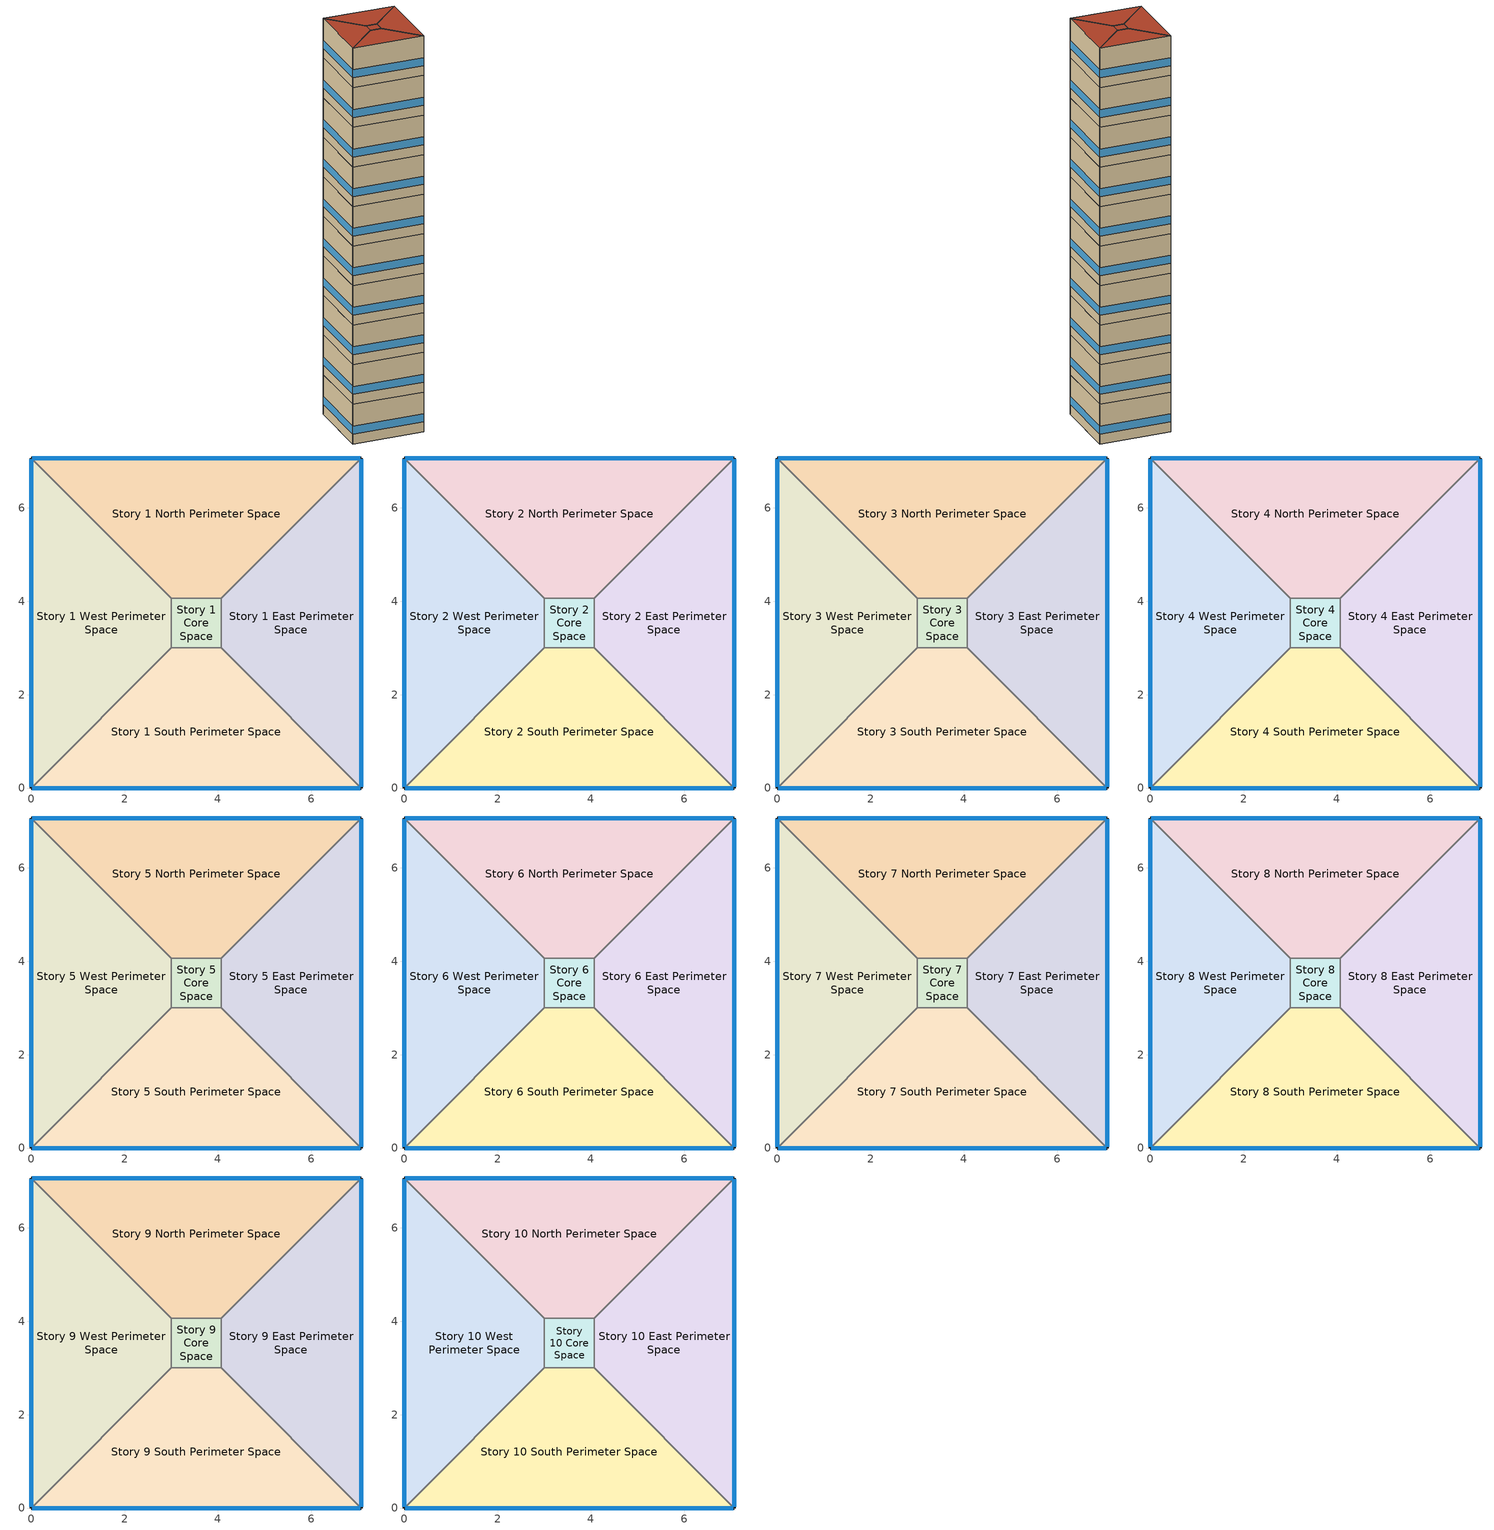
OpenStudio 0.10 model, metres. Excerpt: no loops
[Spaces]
Story 1 West Perimeter Space
 floor ground: 0,0 0,7.07 3,4.07 3,3 z0
 wall outside: 0,7.07 0,0 z0:4
 wall to Story 1 North Perimeter Space: 3,4.07 0,7.07 z0:4
 wall to Story 1 Core Space: 3,3 3,4.07 z0:4
 wall to Story 1 South Perimeter Space: 0,0 3,3 z0:4
 window: 0,7.05 0,0.03 z1:1.81
Story 1 North Perimeter Space
 floor ground: 0,7.07 7.07,7.07 4.07,4.07 3,4.07 z0
 wall outside: 7.07,7.07 0,7.07 z0:4
 wall to Story 1 East Perimeter Space: 4.07,4.07 7.07,7.07 z0:4
 wall to Story 1 Core Space: 3,4.07 4.07,4.07 z0:4
 window: 7.05,7.07 0.03,7.07 z1:1.81
Story 1 East Perimeter Space
 floor ground: 7.07,7.07 7.07,0 4.07,3 4.07,4.07 z0
 wall outside: 7.07,0 7.07,7.07 z0:4
 wall to Story 1 South Perimeter Space: 4.07,3 7.07,0 z0:4
 wall to Story 1 Core Space: 4.07,4.07 4.07,3 z0:4
 window: 7.07,0.03 7.07,7.05 z1:1.81
Story 1 South Perimeter Space
 floor ground: 7.07,0 0,0 3,3 4.07,3 z0
 wall outside: 0,0 7.07,0 z0:4
 wall to Story 1 Core Space: 4.07,3 3,3 z0:4
 window: 0.03,0 7.05,0 z1:1.81
Story 1 Core Space
 floor ground: 3,3 3,4.07 4.07,4.07 4.07,3 z0
Story 2 West Perimeter Space
 floor to Story 1 West Perimeter Space: 0,0 0,7.07 3,4.07 3,3 z4
 wall outside: 0,7.07 0,0 z4:8
 wall to Story 2 North Perimeter Space: 3,4.07 0,7.07 z4:8
 wall to Story 2 Core Space: 3,3 3,4.07 z4:8
 wall to Story 2 South Perimeter Space: 0,0 3,3 z4:8
 window: 0,7.05 0,0.03 z5:5.81
Story 2 North Perimeter Space
 floor to Story 1 North Perimeter Space: 0,7.07 7.07,7.07 4.07,4.07 3,4.07 z4
 wall outside: 7.07,7.07 0,7.07 z4:8
 wall to Story 2 East Perimeter Space: 4.07,4.07 7.07,7.07 z4:8
 wall to Story 2 Core Space: 3,4.07 4.07,4.07 z4:8
 window: 7.05,7.07 0.03,7.07 z5:5.81
Story 2 East Perimeter Space
 floor to Story 1 East Perimeter Space: 7.07,7.07 7.07,0 4.07,3 4.07,4.07 z4
 wall outside: 7.07,0 7.07,7.07 z4:8
 wall to Story 2 South Perimeter Space: 4.07,3 7.07,0 z4:8
 wall to Story 2 Core Space: 4.07,4.07 4.07,3 z4:8
 window: 7.07,0.03 7.07,7.05 z5:5.81
Story 2 South Perimeter Space
 floor to Story 1 South Perimeter Space: 7.07,0 0,0 3,3 4.07,3 z4
 wall outside: 0,0 7.07,0 z4:8
 wall to Story 2 Core Space: 4.07,3 3,3 z4:8
 window: 0.03,0 7.05,0 z5:5.81
Story 2 Core Space
 floor to Story 1 Core Space: 3,3 3,4.07 4.07,4.07 4.07,3 z4
Story 3 West Perimeter Space
 floor to Story 2 West Perimeter Space: 0,0 0,7.07 3,4.07 3,3 z8
 wall outside: 0,7.07 0,0 z8:12
 wall to Story 3 North Perimeter Space: 3,4.07 0,7.07 z8:12
 wall to Story 3 Core Space: 3,3 3,4.07 z8:12
 wall to Story 3 South Perimeter Space: 0,0 3,3 z8:12
 window: 0,7.05 0,0.03 z9:9.81
Story 3 North Perimeter Space
 floor to Story 2 North Perimeter Space: 0,7.07 7.07,7.07 4.07,4.07 3,4.07 z8
 wall outside: 7.07,7.07 0,7.07 z8:12
 wall to Story 3 East Perimeter Space: 4.07,4.07 7.07,7.07 z8:12
 wall to Story 3 Core Space: 3,4.07 4.07,4.07 z8:12
 window: 7.05,7.07 0.03,7.07 z9:9.81
Story 3 East Perimeter Space
 floor to Story 2 East Perimeter Space: 7.07,7.07 7.07,0 4.07,3 4.07,4.07 z8
 wall outside: 7.07,0 7.07,7.07 z8:12
 wall to Story 3 South Perimeter Space: 4.07,3 7.07,0 z8:12
 wall to Story 3 Core Space: 4.07,4.07 4.07,3 z8:12
 window: 7.07,0.03 7.07,7.05 z9:9.81
Story 3 South Perimeter Space
 floor to Story 2 South Perimeter Space: 7.07,0 0,0 3,3 4.07,3 z8
 wall outside: 0,0 7.07,0 z8:12
 wall to Story 3 Core Space: 4.07,3 3,3 z8:12
 window: 0.03,0 7.05,0 z9:9.81
Story 3 Core Space
 floor to Story 2 Core Space: 3,3 3,4.07 4.07,4.07 4.07,3 z8
Story 4 West Perimeter Space
 floor to Story 3 West Perimeter Space: 0,0 0,7.07 3,4.07 3,3 z12
 wall outside: 0,7.07 0,0 z12:16
 wall to Story 4 North Perimeter Space: 3,4.07 0,7.07 z12:16
 wall to Story 4 Core Space: 3,3 3,4.07 z12:16
 wall to Story 4 South Perimeter Space: 0,0 3,3 z12:16
 window: 0,7.05 0,0.03 z13:13.81
Story 4 North Perimeter Space
 floor to Story 3 North Perimeter Space: 0,7.07 7.07,7.07 4.07,4.07 3,4.07 z12
 wall outside: 7.07,7.07 0,7.07 z12:16
 wall to Story 4 East Perimeter Space: 4.07,4.07 7.07,7.07 z12:16
 wall to Story 4 Core Space: 3,4.07 4.07,4.07 z12:16
 window: 7.05,7.07 0.03,7.07 z13:13.81
Story 4 East Perimeter Space
 floor to Story 3 East Perimeter Space: 7.07,7.07 7.07,0 4.07,3 4.07,4.07 z12
 wall outside: 7.07,0 7.07,7.07 z12:16
 wall to Story 4 South Perimeter Space: 4.07,3 7.07,0 z12:16
 wall to Story 4 Core Space: 4.07,4.07 4.07,3 z12:16
 window: 7.07,0.03 7.07,7.05 z13:13.81
Story 4 South Perimeter Space
 floor to Story 3 South Perimeter Space: 7.07,0 0,0 3,3 4.07,3 z12
 wall outside: 0,0 7.07,0 z12:16
 wall to Story 4 Core Space: 4.07,3 3,3 z12:16
 window: 0.03,0 7.05,0 z13:13.81
Story 4 Core Space
 floor to Story 3 Core Space: 3,3 3,4.07 4.07,4.07 4.07,3 z12
Story 5 West Perimeter Space
 floor to Story 4 West Perimeter Space: 0,0 0,7.07 3,4.07 3,3 z16
 wall outside: 0,7.07 0,0 z16:20
 wall to Story 5 North Perimeter Space: 3,4.07 0,7.07 z16:20
 wall to Story 5 Core Space: 3,3 3,4.07 z16:20
 wall to Story 5 South Perimeter Space: 0,0 3,3 z16:20
 window: 0,7.05 0,0.03 z17:17.81
Story 5 North Perimeter Space
 floor to Story 4 North Perimeter Space: 0,7.07 7.07,7.07 4.07,4.07 3,4.07 z16
 wall outside: 7.07,7.07 0,7.07 z16:20
 wall to Story 5 East Perimeter Space: 4.07,4.07 7.07,7.07 z16:20
 wall to Story 5 Core Space: 3,4.07 4.07,4.07 z16:20
 window: 7.05,7.07 0.03,7.07 z17:17.81
Story 5 East Perimeter Space
 floor to Story 4 East Perimeter Space: 7.07,7.07 7.07,0 4.07,3 4.07,4.07 z16
 wall outside: 7.07,0 7.07,7.07 z16:20
 wall to Story 5 South Perimeter Space: 4.07,3 7.07,0 z16:20
 wall to Story 5 Core Space: 4.07,4.07 4.07,3 z16:20
 window: 7.07,0.03 7.07,7.05 z17:17.81
Story 5 South Perimeter Space
 floor to Story 4 South Perimeter Space: 7.07,0 0,0 3,3 4.07,3 z16
 wall outside: 0,0 7.07,0 z16:20
 wall to Story 5 Core Space: 4.07,3 3,3 z16:20
 window: 0.03,0 7.05,0 z17:17.81
Story 5 Core Space
 floor to Story 4 Core Space: 3,3 3,4.07 4.07,4.07 4.07,3 z16
Story 6 West Perimeter Space
 floor to Story 5 West Perimeter Space: 0,0 0,7.07 3,4.07 3,3 z20
 wall outside: 0,7.07 0,0 z20:24
 wall to Story 6 North Perimeter Space: 3,4.07 0,7.07 z20:24
 wall to Story 6 Core Space: 3,3 3,4.07 z20:24
 wall to Story 6 South Perimeter Space: 0,0 3,3 z20:24
 window: 0,7.05 0,0.03 z21:21.81
Story 6 North Perimeter Space
 floor to Story 5 North Perimeter Space: 0,7.07 7.07,7.07 4.07,4.07 3,4.07 z20
 wall outside: 7.07,7.07 0,7.07 z20:24
 wall to Story 6 East Perimeter Space: 4.07,4.07 7.07,7.07 z20:24
 wall to Story 6 Core Space: 3,4.07 4.07,4.07 z20:24
 window: 7.05,7.07 0.03,7.07 z21:21.81
Story 6 East Perimeter Space
 floor to Story 5 East Perimeter Space: 7.07,7.07 7.07,0 4.07,3 4.07,4.07 z20
 wall outside: 7.07,0 7.07,7.07 z20:24
 wall to Story 6 South Perimeter Space: 4.07,3 7.07,0 z20:24
 wall to Story 6 Core Space: 4.07,4.07 4.07,3 z20:24
 window: 7.07,0.03 7.07,7.05 z21:21.81
Story 6 South Perimeter Space
 floor to Story 5 South Perimeter Space: 7.07,0 0,0 3,3 4.07,3 z20
 wall outside: 0,0 7.07,0 z20:24
 wall to Story 6 Core Space: 4.07,3 3,3 z20:24
 window: 0.03,0 7.05,0 z21:21.81
Story 6 Core Space
 floor to Story 5 Core Space: 3,3 3,4.07 4.07,4.07 4.07,3 z20
Story 7 West Perimeter Space
 floor to Story 6 West Perimeter Space: 0,0 0,7.07 3,4.07 3,3 z24
 wall outside: 0,7.07 0,0 z24:28
 wall to Story 7 North Perimeter Space: 3,4.07 0,7.07 z24:28
 wall to Story 7 Core Space: 3,3 3,4.07 z24:28
 wall to Story 7 South Perimeter Space: 0,0 3,3 z24:28
 window: 0,7.05 0,0.03 z25:25.81
Story 7 North Perimeter Space
 floor to Story 6 North Perimeter Space: 0,7.07 7.07,7.07 4.07,4.07 3,4.07 z24
 wall outside: 7.07,7.07 0,7.07 z24:28
 wall to Story 7 East Perimeter Space: 4.07,4.07 7.07,7.07 z24:28
 wall to Story 7 Core Space: 3,4.07 4.07,4.07 z24:28
 window: 7.05,7.07 0.03,7.07 z25:25.81
Story 7 East Perimeter Space
 floor to Story 6 East Perimeter Space: 7.07,7.07 7.07,0 4.07,3 4.07,4.07 z24
 wall outside: 7.07,0 7.07,7.07 z24:28
 wall to Story 7 South Perimeter Space: 4.07,3 7.07,0 z24:28
 wall to Story 7 Core Space: 4.07,4.07 4.07,3 z24:28
 window: 7.07,0.03 7.07,7.05 z25:25.81
Story 7 South Perimeter Space
 floor to Story 6 South Perimeter Space: 7.07,0 0,0 3,3 4.07,3 z24
 wall outside: 0,0 7.07,0 z24:28
 wall to Story 7 Core Space: 4.07,3 3,3 z24:28
 window: 0.03,0 7.05,0 z25:25.81
Story 7 Core Space
 floor to Story 6 Core Space: 3,3 3,4.07 4.07,4.07 4.07,3 z24
Story 8 West Perimeter Space
 floor to Story 7 West Perimeter Space: 0,0 0,7.07 3,4.07 3,3 z28
 wall outside: 0,7.07 0,0 z28:32
 wall to Story 8 North Perimeter Space: 3,4.07 0,7.07 z28:32
 wall to Story 8 Core Space: 3,3 3,4.07 z28:32
 wall to Story 8 South Perimeter Space: 0,0 3,3 z28:32
 window: 0,7.05 0,0.03 z29:29.81
Story 8 North Perimeter Space
 floor to Story 7 North Perimeter Space: 0,7.07 7.07,7.07 4.07,4.07 3,4.07 z28
 wall outside: 7.07,7.07 0,7.07 z28:32
 wall to Story 8 East Perimeter Space: 4.07,4.07 7.07,7.07 z28:32
 wall to Story 8 Core Space: 3,4.07 4.07,4.07 z28:32
 window: 7.05,7.07 0.03,7.07 z29:29.81
Story 8 East Perimeter Space
 floor to Story 7 East Perimeter Space: 7.07,7.07 7.07,0 4.07,3 4.07,4.07 z28
 wall outside: 7.07,0 7.07,7.07 z28:32
 wall to Story 8 South Perimeter Space: 4.07,3 7.07,0 z28:32
 wall to Story 8 Core Space: 4.07,4.07 4.07,3 z28:32
 window: 7.07,0.03 7.07,7.05 z29:29.81
Story 8 South Perimeter Space
 floor to Story 7 South Perimeter Space: 7.07,0 0,0 3,3 4.07,3 z28
 wall outside: 0,0 7.07,0 z28:32
 wall to Story 8 Core Space: 4.07,3 3,3 z28:32
 window: 0.03,0 7.05,0 z29:29.81
Story 8 Core Space
 floor to Story 7 Core Space: 3,3 3,4.07 4.07,4.07 4.07,3 z28
Story 9 West Perimeter Space
 floor to Story 8 West Perimeter Space: 0,0 0,7.07 3,4.07 3,3 z32
 wall outside: 0,7.07 0,0 z32:36
 wall to Story 9 North Perimeter Space: 3,4.07 0,7.07 z32:36
 wall to Story 9 Core Space: 3,3 3,4.07 z32:36
 wall to Story 9 South Perimeter Space: 0,0 3,3 z32:36
 window: 0,7.05 0,0.03 z33:33.81
Story 9 North Perimeter Space
 floor to Story 8 North Perimeter Space: 0,7.07 7.07,7.07 4.07,4.07 3,4.07 z32
 wall outside: 7.07,7.07 0,7.07 z32:36
 wall to Story 9 East Perimeter Space: 4.07,4.07 7.07,7.07 z32:36
 wall to Story 9 Core Space: 3,4.07 4.07,4.07 z32:36
 window: 7.05,7.07 0.03,7.07 z33:33.81
Story 9 East Perimeter Space
 floor to Story 8 East Perimeter Space: 7.07,7.07 7.07,0 4.07,3 4.07,4.07 z32
 wall outside: 7.07,0 7.07,7.07 z32:36
 wall to Story 9 South Perimeter Space: 4.07,3 7.07,0 z32:36
 wall to Story 9 Core Space: 4.07,4.07 4.07,3 z32:36
 window: 7.07,0.03 7.07,7.05 z33:33.81
Story 9 South Perimeter Space
 floor to Story 8 South Perimeter Space: 7.07,0 0,0 3,3 4.07,3 z32
 wall outside: 0,0 7.07,0 z32:36
 wall to Story 9 Core Space: 4.07,3 3,3 z32:36
 window: 0.03,0 7.05,0 z33:33.81
Story 9 Core Space
 floor to Story 8 Core Space: 3,3 3,4.07 4.07,4.07 4.07,3 z32
Story 10 West Perimeter Space
 floor to Story 9 West Perimeter Space: 0,0 0,7.07 3,4.07 3,3 z36
 wall outside: 0,7.07 0,0 z36:40
 wall to Story 10 North Perimeter Space: 3,4.07 0,7.07 z36:40
 wall to Story 10 Core Space: 3,3 3,4.07 z36:40
 wall to Story 10 South Perimeter Space: 0,0 3,3 z36:40
 window: 0,7.05 0,0.03 z37:37.81
 roof outside: 3,3 3,4.07 0,7.07 0,0 z40
Story 10 North Perimeter Space
 floor to Story 9 North Perimeter Space: 0,7.07 7.07,7.07 4.07,4.07 3,4.07 z36
 wall outside: 7.07,7.07 0,7.07 z36:40
 wall to Story 10 East Perimeter Space: 4.07,4.07 7.07,7.07 z36:40
 wall to Story 10 Core Space: 3,4.07 4.07,4.07 z36:40
 window: 7.05,7.07 0.03,7.07 z37:37.81
 roof outside: 3,4.07 4.07,4.07 7.07,7.07 0,7.07 z40
Story 10 East Perimeter Space
 floor to Story 9 East Perimeter Space: 7.07,7.07 7.07,0 4.07,3 4.07,4.07 z36
 wall outside: 7.07,0 7.07,7.07 z36:40
 wall to Story 10 South Perimeter Space: 4.07,3 7.07,0 z36:40
 wall to Story 10 Core Space: 4.07,4.07 4.07,3 z36:40
 window: 7.07,0.03 7.07,7.05 z37:37.81
 roof outside: 4.07,4.07 4.07,3 7.07,0 7.07,7.07 z40
Story 10 South Perimeter Space
 floor to Story 9 South Perimeter Space: 7.07,0 0,0 3,3 4.07,3 z36
 wall outside: 0,0 7.07,0 z36:40
 wall to Story 10 Core Space: 4.07,3 3,3 z36:40
 window: 0.03,0 7.05,0 z37:37.81
 roof outside: 4.07,3 3,3 0,0 7.07,0 z40
Story 10 Core Space
 floor to Story 9 Core Space: 3,3 3,4.07 4.07,4.07 4.07,3 z36
 roof outside: 4.07,3 4.07,4.07 3,4.07 3,3 z40
[Building]
OS:Building 1: Space Type=ASHRAE_90.1-2004 ClimateZone 1-8 SmallOffice WholeBuilding; Default Construction Set=ASHRAE_189.1-2009_ClimateZone 4-5 (mdoff)_ConstSet
[SizingPeriod:DesignDay] Barometric Pressure {Pa}=101301; Sky Clearness=0; Rain Indicator=0; Snow Indicator=0; Day of Month=21; Daylight Saving Time Indicator=0; Dry-Bulb Temperature Range Modifier Type=DefaultMultipliers
Name | Maximum Dry-Bulb Temperature {C} | Daily Dry-Bulb Temperature Range {deltaC} | Humidity Indicating Conditions at Maximum Dry-Bulb {BasedOnField A3} | Wind Speed {m/s} | Wind Direction {deg} | Month | Day Type | Humidity Indicating Type | Solar Model Indicator | ASHRAE Taub | ASHRAE Taud
San Francisco Intl Ap Ann Clg .4% Condns DB=>MWB | 28.3 | 8.5 | 17.2 | 5.9 | 310 | 8 | SummerDesignDay | Wetbulb | ASHRAETau | 0.365 | 2.435
San Francisco Intl Ap Ann Clg 2% Condns Enth=>MDB | 22.4 | 8.5 | 47600 | 5.9 | 310 | 8 | SummerDesignDay | Enthalpy | ASHRAETau | 0.365 | 2.435
San Francisco Intl Ap Ann Clg .4% Condns Enth=>MDB | 25.8 | 8.5 | 52400 | 5.9 | 310 | 8 | SummerDesignDay | Enthalpy | ASHRAETau | 0.365 | 2.435
San Francisco Intl Ap Ann Hum_n 99% Condns DP=>MCDB | 11.2 | 0 | -1.2 | 2.2 | 150 | 1 | WinterDesignDay | Dewpoint | ASHRAEClearSky
San Francisco Intl Ap Ann Clg .4% Condns WB=>MDB | 25.7 | 8.5 | 18.6 | 5.9 | 310 | 8 | SummerDesignDay | Wetbulb | ASHRAETau | 0.365 | 2.435
San Francisco Intl Ap Ann Clg 2% Condns DP=>MDB | 18.7 | 8.5 | 14.7 | 5.9 | 310 | 8 | SummerDesignDay | Dewpoint | ASHRAETau | 0.365 | 2.435
San Francisco Intl Ap Ann Htg Wind 99% Condns WS=>MCDB | 12.2 | 0 | 12.2 | 11.6 | 150 | 1 | WinterDesignDay | Wetbulb | ASHRAEClearSky
San Francisco Intl Ap Ann Htg Wind 99.6% Condns WS=>MCDB | 12.1 | 0 | 12.1 | 12.9 | 150 | 1 | WinterDesignDay | Wetbulb | ASHRAEClearSky
San Francisco Intl Ap Ann Clg 1% Condns Enth=>MDB | 23.8 | 8.5 | 49800 | 5.9 | 310 | 8 | SummerDesignDay | Enthalpy | ASHRAETau | 0.365 | 2.435
San Francisco Intl Ap Ann Clg 1% Condns DP=>MDB | 19.2 | 8.5 | 15.3 | 5.9 | 310 | 8 | SummerDesignDay | Dewpoint | ASHRAETau | 0.365 | 2.435
San Francisco Intl Ap Ann Hum_n 99.6% Condns DP=>MCDB | 10.7 | 0 | -3.7 | 2.2 | 150 | 1 | WinterDesignDay | Dewpoint | ASHRAEClearSky
San Francisco Intl Ap Ann Clg 2% Condns WB=>MDB | 22.4 | 8.5 | 17 | 5.9 | 310 | 8 | SummerDesignDay | Wetbulb | ASHRAETau | 0.365 | 2.435
San Francisco Intl Ap Ann Htg 99% Condns DB | 4.9 | 0 | 4.9 | 2.2 | 150 | 1 | WinterDesignDay | Wetbulb | ASHRAEClearSky
San Francisco Intl Ap Ann Clg .4% Condns DP=>MDB | 19.9 | 8.5 | 16.1 | 5.9 | 310 | 8 | SummerDesignDay | Dewpoint | ASHRAETau | 0.365 | 2.435
San Francisco Intl Ap Ann Clg 2% Condns DB=>MWB | 23.6 | 8.5 | 16.2 | 5.9 | 310 | 8 | SummerDesignDay | Wetbulb | ASHRAETau | 0.365 | 2.435
San Francisco Intl Ap Ann Clg 1% Condns WB=>MDB | 23.9 | 8.5 | 17.8 | 5.9 | 310 | 8 | SummerDesignDay | Wetbulb | ASHRAETau | 0.365 | 2.435
San Francisco Intl Ap Ann Clg 1% Condns DB=>MWB | 25.7 | 8.5 | 16.7 | 5.9 | 310 | 8 | SummerDesignDay | Wetbulb | ASHRAETau | 0.365 | 2.435
San Francisco Intl Ap Ann Htg 99.6% Condns DB | 3.8 | 0 | 3.8 | 2.2 | 150 | 1 | WinterDesignDay | Wetbulb | ASHRAEClearSky
[Site]
San Francisco Intl Ap_CA_USA Design_Conditions: Latitude {deg}=37.62; Longitude {deg}=-122.4; Time Zone {hr}=-8; Elevation {m}=2
[Material]
Name | Roughness | Thickness | Conductivity | Density | Specific Heat | Thermal Absorptance | Solar Absorptance | Visible Absorptance
000_F08 Metal surface | Smooth | 0.0008 | 45.28 | 7824 | 500
000_F16 Acoustic tile | MediumSmooth | 0.0191 | 0.06 | 368 | 590
000_G01a 19mm gypsum board | MediumSmooth | 0.019 | 0.16 | 800 | 1090
000_G05 25mm wood | MediumSmooth | 0.0254 | 0.15 | 608 | 1630
000_I01 25mm insulation board | MediumRough | 0.0254 | 0.03 | 43 | 1210
000_M11 100mm lightweight concrete | MediumRough | 0.1016 | 0.53 | 1280 | 840
1/2IN Gypsum | Smooth | 0.0127 | 0.16 | 784.9 | 830 | 0.9 | 0.92 | 0.92
MAT-CC05 4 HW CONCRETE | Rough | 0.1016 | 1.311 | 2240 | 836.8 | 0.9 | 0.7 | 0.7
Metal Decking | MediumSmooth | 0.0015 | 45.006 | 7680 | 418.4 | 0.9 | 0.7 | 0.3
Roof Insulation [21] | MediumRough | 0.2105 | 0.049 | 265 | 836.8 | 0.9 | 0.7 | 0.7
Roof Membrane | VeryRough | 0.0095 | 0.16 | 1121.29 | 1460 | 0.9 | 0.7 | 0.7
Wall Insulation [39] | MediumRough | 0.1184 | 0.045 | 265 | 836.8 | 0.9 | 0.7 | 0.7
[Material:AirGap]
Name | Thermal Resistance
000_F04 Wall air space resistance | 0.15
000_F05 Ceiling air space resistance | 0.18
[Material:NoMass] Thermal Absorptance=0.9; Solar Absorptance=0.7
Name | Roughness | Thermal Resistance | Visible Absorptance
CP02 CARPET PAD | VeryRough | 0.2165 | 0.8
MAT-SHEATH | Rough | 0.3626 | 0.7
[WindowMaterial:Gas]
000_Air 13mm: Gas Type=Air; Thickness=0.0127
[WindowMaterial:Glazing] Optical Data Type=SpectralAverage; Thickness=0.003; Infrared Transmittance at Normal Incidence=0
Name | Solar Transmittance at Normal Incidence | Front Side Solar Reflectance at Normal Incidence | Back Side Solar Reflectance at Normal Incidence | Visible Transmittance at Normal Incidence | Front Side Visible Reflectance at Normal Incidence | Back Side Visible Reflectance at Normal Incidence | Front Side Infrared Hemispherical Emissivity | Back Side Infrared Hemispherical Emissivity | Conductivity | Dirt Correction Factor for Solar and Visible Transmittance | Solar Diffusing
000_Clear 3mm | 0.837 | 0.075 | 0.075 | 0.898 | 0.081 | 0.081 | 0.84 | 0.84 | 0.9
Theoretical Glass [207] | 0.3311 | 0.6189 | 0.6189 | 0.44 | 0.51 | 0.51 | 0.9 | 0.9 | 0.0133 | 1 | No
[Construction]
000_ExtSlabCarpet_4in_ClimateZone 1-8: MAT-CC05 4 HW CONCRETE, CP02 CARPET PAD
000_Exterior Door: 000_F08 Metal surface, 000_I01 25mm insulation board
000_Exterior Window: 000_Clear 3mm, 000_Air 13mm, 000_Clear 3mm
000_Interior Ceiling: 000_M11 100mm lightweight concrete, 000_F05 Ceiling air space resistance, 000_F16 Acoustic tile
000_Interior Door; 000_Interior Partition: 000_G05 25mm wood
000_Interior Floor: 000_F16 Acoustic tile, 000_F05 Ceiling air space resistance, 000_M11 100mm lightweight concrete
000_Interior Wall: 000_G01a 19mm gypsum board, 000_F04 Wall air space resistance, 000_G01a 19mm gypsum board
000_Interior Window: 000_Clear 3mm
ASHRAE_189.1-2009_ExtRoof_IEAD_ClimateZone 2-5: Roof Membrane, Roof Insulation [21], Metal Decking
ASHRAE_189.1-2009_ExtWall_SteelFrame_ClimateZone 4-8: MAT-SHEATH, Wall Insulation [39], 1/2IN Gypsum
ASHRAE_189.1-2009_ExtWindow_ClimateZone 4-5: Theoretical Glass [207]
[DefaultConstructionSet]
ASHRAE_189.1-2009_ClimateZone 4-5 (mdoff)_ConstSet: Default Exterior Surface Constructions=ASHRAE_189.1-2009_ClimateZone 4-5 (mdoff)_Exterior_DefSurfCons; Default Interior Surface Constructions=000_Interior_DefSurfCons; Default Ground Contact Surface Constructions=000_Ground_DefSurfCons; Default Exterior SubSurface Constructions=ASHRAE_189.1-2009_ClimateZone 4-5 (mdoff)_Exterior_DefSubCons; Default Interior SubSurface Constructions=000_Interior_DefSubCons; Interior Partition Construction=000_Interior Partition
[DefaultSubSurfaceConstructions] Glass Door Construction=000_Exterior Window; Skylight Construction=000_Exterior Window; Tubular Daylight Dome Construction=000_Interior Window; Tubular Daylight Diffuser Construction=000_Interior Window
Name | Fixed Window Construction | Operable Window Construction | Door Construction
000_Interior_DefSubCons | 000_Interior Window | 000_Interior Window | 000_Interior Door
ASHRAE_189.1-2009_ClimateZone 4-5 (mdoff)_Exterior_DefSubCons | ASHRAE_189.1-2009_ExtWindow_ClimateZone 4-5 | ASHRAE_189.1-2009_ExtWindow_ClimateZone 4-5 | 000_Exterior Door
[DefaultSurfaceConstructions]
Name | Floor Construction | Wall Construction | Roof Ceiling Construction
000_Ground_DefSurfCons | 000_ExtSlabCarpet_4in_ClimateZone 1-8 | 000_ExtSlabCarpet_4in_ClimateZone 1-8 | 000_ExtSlabCarpet_4in_ClimateZone 1-8
000_Interior_DefSurfCons | 000_Interior Floor | 000_Interior Wall | 000_Interior Ceiling
ASHRAE_189.1-2009_ClimateZone 4-5 (mdoff)_Exterior_DefSurfCons | 000_ExtSlabCarpet_4in_ClimateZone 1-8 | ASHRAE_189.1-2009_ExtWall_SteelFrame_ClimateZone 4-8 | ASHRAE_189.1-2009_ExtRoof_IEAD_ClimateZone 2-5
[BuildingStory] Nominal Floor to Floor Height {m}=4
Name | Nominal Z Coordinate {m}
Story 1 | 0
Story 2 | 4
Story 3 | 8
Story 4 | 12
Story 5 | 16
Story 6 | 20
Story 7 | 24
Story 8 | 28
Story 9 | 32
Story 10 | 36
[Space]
Name | Building Story | Thermal Zone
Story 1 West Perimeter Space | Story 1 | Thermal Zone 50
Story 1 North Perimeter Space | Story 1 | Thermal Zone 11
Story 1 East Perimeter Space | Story 1 | Thermal Zone 18
Story 1 South Perimeter Space | Story 1 | Thermal Zone 42
Story 1 Core Space | Story 1 | Thermal Zone 28
Story 2 West Perimeter Space | Story 2 | Thermal Zone 37
Story 2 North Perimeter Space | Story 2 | Thermal Zone 43
Story 2 East Perimeter Space | Story 2 | Thermal Zone 21
Story 2 South Perimeter Space | Story 2 | Thermal Zone 25
Story 2 Core Space | Story 2 | Thermal Zone 5
Story 3 West Perimeter Space | Story 3 | Thermal Zone 15
Story 3 North Perimeter Space | Story 3 | Thermal Zone 17
Story 3 East Perimeter Space | Story 3 | Thermal Zone 26
Story 3 South Perimeter Space | Story 3 | Thermal Zone 44
Story 3 Core Space | Story 3 | Thermal Zone 14
Story 4 West Perimeter Space | Story 4 | Thermal Zone 23
Story 4 North Perimeter Space | Story 4 | Thermal Zone 12
Story 4 East Perimeter Space | Story 4 | Thermal Zone 19
Story 4 South Perimeter Space | Story 4 | Thermal Zone 49
Story 4 Core Space | Story 4 | Thermal Zone 7
Story 5 West Perimeter Space | Story 5 | Thermal Zone 24
Story 5 North Perimeter Space | Story 5 | Thermal Zone 2
Story 5 East Perimeter Space | Story 5 | Thermal Zone 9
Story 5 South Perimeter Space | Story 5 | Thermal Zone 48
Story 5 Core Space | Story 5 | Thermal Zone 6
Story 6 West Perimeter Space | Story 6 | Thermal Zone 31
Story 6 North Perimeter Space | Story 6 | Thermal Zone 38
Story 6 East Perimeter Space | Story 6 | Thermal Zone 4
Story 6 South Perimeter Space | Story 6 | Thermal Zone 16
Story 6 Core Space | Story 6 | Thermal Zone 32
Story 7 West Perimeter Space | Story 7 | Thermal Zone 33
Story 7 North Perimeter Space | Story 7 | Thermal Zone 35
Story 7 East Perimeter Space | Story 7 | Thermal Zone 34
Story 7 South Perimeter Space | Story 7 | Thermal Zone 22
Story 7 Core Space | Story 7 | Thermal Zone 47
Story 8 West Perimeter Space | Story 8 | Thermal Zone 41
Story 8 North Perimeter Space | Story 8 | Thermal Zone 30
Story 8 East Perimeter Space | Story 8 | Thermal Zone 45
Story 8 South Perimeter Space | Story 8 | Thermal Zone 36
Story 8 Core Space | Story 8 | Thermal Zone 13
Story 9 West Perimeter Space | Story 9 | Thermal Zone 46
Story 9 North Perimeter Space | Story 9 | Thermal Zone 40
Story 9 East Perimeter Space | Story 9 | Thermal Zone 20
Story 9 South Perimeter Space | Story 9 | Thermal Zone 29
Story 9 Core Space | Story 9 | Thermal Zone 8
Story 10 West Perimeter Space | Story 10 | Thermal Zone 1
Story 10 North Perimeter Space | Story 10 | Thermal Zone 27
Story 10 East Perimeter Space | Story 10 | Thermal Zone 3
Story 10 South Perimeter Space | Story 10 | Thermal Zone 39
Story 10 Core Space | Story 10 | Thermal Zone 10
[ThermalZone] Thermostat=Thermostat Setpoint Dual Setpoint 1; Use Ideal Air Loads=No
Thermal Zone 1; Thermal Zone 2; Thermal Zone 3; Thermal Zone 4; Thermal Zone 5; Thermal Zone 6; Thermal Zone 7; Thermal Zone 8; Thermal Zone 9; Thermal Zone 10; Thermal Zone 11; Thermal Zone 12; Thermal Zone 13; Thermal Zone 14; Thermal Zone 15; Thermal Zone 16; Thermal Zone 17; Thermal Zone 18; Thermal Zone 19; Thermal Zone 20; Thermal Zone 21; Thermal Zone 22; Thermal Zone 23; Thermal Zone 24; Thermal Zone 25; Thermal Zone 26; Thermal Zone 27; Thermal Zone 28; Thermal Zone 29; Thermal Zone 30; Thermal Zone 31; Thermal Zone 32; Thermal Zone 33; Thermal Zone 34; Thermal Zone 35; Thermal Zone 36; Thermal Zone 37; Thermal Zone 38; Thermal Zone 39; Thermal Zone 40; Thermal Zone 41; Thermal Zone 42; Thermal Zone 43; Thermal Zone 44; Thermal Zone 45; Thermal Zone 46; Thermal Zone 47; Thermal Zone 48; Thermal Zone 49; Thermal Zone 50
[Controller:WaterCoil]
Controller Water Coil 1: Action=Normal
[ThermostatSetpoint:DualSetpoint]
Thermostat Setpoint Dual Setpoint 1: Heating Setpoint Temperature Schedule=Heating Sch; Cooling Setpoint Temperature Schedule=Cooling Sch
[Lights:Definition]
ASHRAE_90.1-2004 ClimateZone 1-8 SmallOffice WholeBuilding Lights Definition: Design Level Calculation Method=Watts/Area; Watts per Space Floor Area {W/m2}=10.7639
[SpaceType]
ASHRAE_90.1-2004 ClimateZone 1-8 SmallOffice WholeBuilding: Default Schedule Set=ASHRAE_90.1-2004 ClimateZone 1-8 SmallOffice WholeBuilding Schedule Set; Design Specification Outdoor Air Object=ASHRAE_90.1-2004 ClimateZone 1-8 SmallOffice WholeBuilding Ventilation
[ElectricEquipment]
ASHRAE_90.1-2004 ClimateZone 1-8 SmallOffice WholeBuilding Electric Equipment: Electric Equipment Definition=ASHRAE_90.1-2004 ClimateZone 1-8 SmallOffice WholeBuilding Electric Equipment Definition; Space or SpaceType=ASHRAE_90.1-2004 ClimateZone 1-8 SmallOffice WholeBuilding
[Lights]
ASHRAE_90.1-2004 ClimateZone 1-8 SmallOffice WholeBuilding Lights: Lights Definition=ASHRAE_90.1-2004 ClimateZone 1-8 SmallOffice WholeBuilding Lights Definition; Space or SpaceType=ASHRAE_90.1-2004 ClimateZone 1-8 SmallOffice WholeBuilding
[People]
ASHRAE_90.1-2004 ClimateZone 1-8 SmallOffice WholeBuilding People: People Definition=ASHRAE_90.1-2004 ClimateZone 1-8 SmallOffice WholeBuilding People Definition; Space or SpaceType=ASHRAE_90.1-2004 ClimateZone 1-8 SmallOffice WholeBuilding
[DesignSpecification:OutdoorAir]
ASHRAE_90.1-2004 ClimateZone 1-8 SmallOffice WholeBuilding Ventilation: Outdoor Air Method=Sum; Outdoor Air Flow per Person {m3/s-person}=0.00943895
[DefaultScheduleSet]
ASHRAE_90.1-2004 ClimateZone 1-8 SmallOffice WholeBuilding Schedule Set: Number of People Schedule=Small Office_Bldg_Occ; People Activity Level Schedule=Small Office_Activity; Lighting Schedule=Small Office_Bldg_Light; Electric Equipment Schedule=Small Office_Bldg_Equip; Infiltration Schedule=Small Office_Infil_Quarter_On
[ElectricEquipment:Definition]
ASHRAE_90.1-2004 ClimateZone 1-8 SmallOffice WholeBuilding Electric Equipment Definition: Design Level Calculation Method=Watts/Area; Watts per Space Floor Area {W/m2}=10.7639
[SpaceInfiltration:DesignFlowRate]
ASHRAE_90.1-2004 ClimateZone 1-8 SmallOffice WholeBuilding Infiltration: Space or SpaceType=ASHRAE_90.1-2004 ClimateZone 1-8 SmallOffice WholeBuilding; Design Flow Rate Calculation Method=Flow/ExteriorArea; Flow per Exterior Surface Area {m3/s-m2}=0.00030226
[People:Definition]
ASHRAE_90.1-2004 ClimateZone 1-8 SmallOffice WholeBuilding People Definition: Number of People Calculation Method=People/Area; People per Space Floor Area {person/m2}=0.0538196; Fraction Radiant=0.3
[Schedule:Ruleset]
Name | Default Day Schedule | Summer Design Day Schedule | Winter Design Day Schedule
Cooling Sch | Cooling Sch Default
Heating Sch | Heating Sch Default
Small Office_Bldg_Light | Small Office_Bldg_Light Default Schedule | Small Office_Bldg_Light Summer Design Day | Small Office_Bldg_Light Winter Design Day
Small Office_Bldg_Equip | Small Office_Bldg_Equip Default Schedule | Small Office_Bldg_Equip Summer Design Day | Small Office_Bldg_Equip Winter Design Day
Small Office_Bldg_Occ | Small Office_Bldg_Occ Default Schedule | Small Office_Bldg_Occ Summer Design Day | Small Office_Bldg_Occ Winter Design Day
Small Office_Infil_Quarter_On | Small Office_Infil_Quarter_On Default Schedule | Small Office_Infil_Quarter_On Summer Design Day | Small Office_Infil_Quarter_On Winter Design Day
Small Office_Activity | Small Office_Activity Default Schedule | Small Office_Activity Summer Design Day | Small Office_Activity Winter Design Day
[Schedule:Day]
Cooling Sch Default: 24, 0, 28
Heating Sch Default: 24, 0, 24
Small Office_Activity Winter Design Day; Small Office_Activity Summer Design Day; Small Office_Activity Rule 1 Day Schedule: 24, 0, 120
Small Office_Bldg_Light Summer Design Day; Small Office_Infil_Quarter_On Rule 1 Day Schedule; Small Office_Bldg_Equip Summer Design Day: 24, 0, 1
Small Office_Bldg_Occ Winter Design Day; Small Office_Bldg_Light Winter Design Day; Small Office_Bldg_Light Default Schedule; Small Office_Bldg_Occ Default Schedule; Small Office_Bldg_Equip Default Schedule; Small Office_Bldg_Occ Rule 1 Day Schedule; Small Office_Bldg_Equip Winter Design Day; Small Office_Infil_Quarter_On Default Schedule; Small Office_Activity Default Schedule: 24, 0, 0
Small Office_Infil_Quarter_On Rule 2 Day Schedule; Small Office_Infil_Quarter_On Winter Design Day: 6, 0, 1, 18, 0, 0.25, 24, 0, 1
Small Office_Bldg_Equip Rule 1 Day Schedule: 24, 0, 0.3
Small Office_Bldg_Equip Rule 2 Day Schedule: 6, 0, 0.3, 8, 0, 0.4, 12, 0, 0.5, 17, 0, 0.35, 24, 0, 0.3
Small Office_Infil_Quarter_On Rule 3 Day Schedule; Small Office_Infil_Quarter_On Summer Design Day: 6, 0, 1, 22, 0, 0.25, 24, 0, 1
Small Office_Bldg_Light Rule 3 Day Schedule: 5, 0, 0.05, 7, 0, 0.1, 8, 0, 0.3, 17, 0, 0.9, 18, 0, 0.5, 20, 0, 0.3, 22, 0, 0.2, 23, 0, 0.1, 24, 0, 0.05
Small Office_Bldg_Occ Rule 2 Day Schedule: 6, 0, 0, 8, 0, 0.1, 12, 0, 0.3, 17, 0, 0.1, 24, 0, 0
Small Office_Bldg_Occ Summer Design Day: 6, 0, 0, 22, 0, 1, 24, 0, 0.05
Small Office_Bldg_Equip Rule 3 Day Schedule: 8, 0, 0.4, 12, 0, 0.9, 13, 0, 0.8, 17, 0, 0.9, 18, 0, 0.5, 24, 0, 0.4
Small Office_Bldg_Light Rule 2 Day Schedule: 6, 0, 0.05, 8, 0, 0.1, 12, 0, 0.3, 17, 0, 0.15, 24, 0, 0.05
Small Office_Bldg_Light Rule 1 Day Schedule: 24, 0, 0.05
Small Office_Bldg_Occ Rule 3 Day Schedule: 6, 0, 0, 7, 0, 0.1, 8, 0, 0.2, 12, 0, 0.95, 13, 0, 0.5, 17, 0, 0.95, 18, 0, 0.3, 20, 0, 0.1, 24, 0, 0.05
[Schedule:Rule] Date Specification Type=DateRange; Start Month=1; Start Day=1; End Month=12; End Day=31
Name | Schedule Ruleset | Rule Order | Day Schedule | Apply Sunday | Apply Monday | Apply Tuesday | Apply Wednesday | Apply Thursday | Apply Friday | Apply Saturday
Small Office_Bldg_Equip Rule 3 | Small Office_Bldg_Equip | 2 | Small Office_Bldg_Equip Rule 3 Day Schedule | No | Yes | Yes | Yes | Yes | Yes | No
Small Office_Bldg_Occ Rule 3 | Small Office_Bldg_Occ | 2 | Small Office_Bldg_Occ Rule 3 Day Schedule | No | Yes | Yes | Yes | Yes | Yes | No
Small Office_Bldg_Occ Rule 2 | Small Office_Bldg_Occ | 1 | Small Office_Bldg_Occ Rule 2 Day Schedule | No | No | No | No | No | No | Yes
Small Office_Bldg_Equip Rule 2 | Small Office_Bldg_Equip | 1 | Small Office_Bldg_Equip Rule 2 Day Schedule | No | No | No | No | No | No | Yes
Small Office_Bldg_Occ Rule 1 | Small Office_Bldg_Occ | 0 | Small Office_Bldg_Occ Rule 1 Day Schedule | Yes | No | No | No | No | No | No
Small Office_Bldg_Light Rule 2 | Small Office_Bldg_Light | 1 | Small Office_Bldg_Light Rule 2 Day Schedule | No | No | No | No | No | No | Yes
Small Office_Infil_Quarter_On Rule 3 | Small Office_Infil_Quarter_On | 2 | Small Office_Infil_Quarter_On Rule 3 Day Schedule | No | Yes | Yes | Yes | Yes | Yes | No
Small Office_Activity Rule 1 | Small Office_Activity | 0 | Small Office_Activity Rule 1 Day Schedule | Yes | Yes | Yes | Yes | Yes | Yes | Yes
Small Office_Infil_Quarter_On Rule 2 | Small Office_Infil_Quarter_On | 1 | Small Office_Infil_Quarter_On Rule 2 Day Schedule | No | No | No | No | No | No | Yes
Small Office_Bldg_Light Rule 1 | Small Office_Bldg_Light | 0 | Small Office_Bldg_Light Rule 1 Day Schedule | Yes | No | No | No | No | No | No
Small Office_Bldg_Light Rule 3 | Small Office_Bldg_Light | 2 | Small Office_Bldg_Light Rule 3 Day Schedule | No | Yes | Yes | Yes | Yes | Yes | No
Small Office_Bldg_Equip Rule 1 | Small Office_Bldg_Equip | 0 | Small Office_Bldg_Equip Rule 1 Day Schedule | Yes | No | No | No | No | No | No
Small Office_Infil_Quarter_On Rule 1 | Small Office_Infil_Quarter_On | 0 | Small Office_Infil_Quarter_On Rule 1 Day Schedule | Yes | No | No | No | No | No | No
